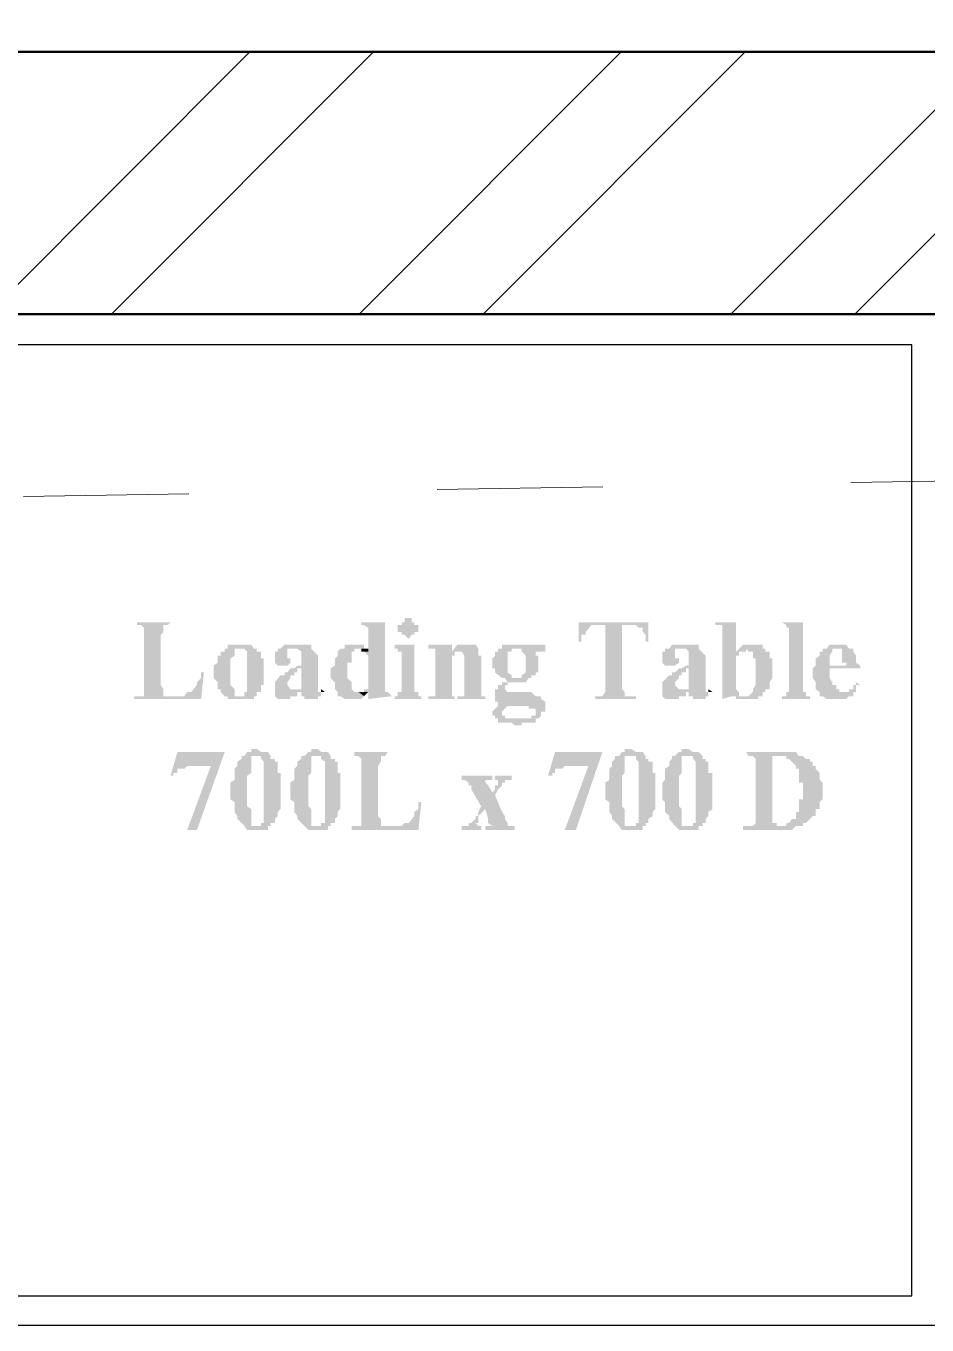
# Model space of a CAD drawing. Header units: millimetres. Extents: x 68727 to 319899, y -4876 to 265722.
# Drawn here: x 310924 to 311577, y 113485 to 114426 of the extents above; entities that cross this region are included whole.
import ezdxf

# ---------------------------------------------------------------- set-up
doc = ezdxf.new("R2010")
doc.units = ezdxf.units.MM
doc.linetypes.add('ACAD_ISO03W100', pattern=[30, 12, -18])
doc.linetypes.add('HIDDEN', pattern=[9.525, 6.35, -3.175])
doc.layers.add('glass', color=151, linetype='Continuous')
for name, color, linetype, lineweight in [('HACH', 252, 'Continuous', 13), ('LS_DR_Plan Beam', 9, 'HIDDEN', 0), ('LS_DR_Wall', 7, 'Continuous', 35)]:
    doc.layers.add(name, color=color, linetype=linetype, lineweight=lineweight)

# ---------------------------------------------------------------- blocks, each defined once
blk = doc.blocks.new('kitchen')
at = {"layer": 'glass', "linetype": 'Continuous', "lineweight": -3}
for points in [[(-109.664, 53.5), (-109.7, 53.465), (-109.753, 53.465), (-109.753, 53.377), (-109.788, 53.342), (-109.788, 52.707), (-109.753, 52.654), (-109.753, 52.565), (-110, 52.565), (-110, 53.43), (-110.035, 53.465), (-110.088, 53.465), (-110.088, 53.5), (-109.664, 53.5)], [(-106.86, 52.565), (-107.16, 52.53), (-107.16, 52.618), (-107.213, 52.618), (-107.213, 52.654), (-107.16, 52.654), (-107.16, 53.077), (-107.213, 53.13), (-107.16, 53.13), (-107.16, 53.43), (-107.213, 53.465), (-107.248, 53.465), (-107.248, 53.5), (-106.948, 53.5), (-106.948, 52.618), (-106.913, 52.618), (-106.86, 52.565)], [(-106.525, 53.377), (-106.578, 53.377), (-106.578, 53.342), (-106.613, 53.342), (-106.648, 53.289), (-106.701, 53.342), (-106.736, 53.342), (-106.736, 53.377), (-106.789, 53.377), (-106.789, 53.465), (-106.736, 53.465), (-106.736, 53.5), (-106.701, 53.5), (-106.701, 53.553), (-106.613, 53.553), (-106.613, 53.5), (-106.578, 53.5), (-106.578, 53.465), (-106.525, 53.465), (-106.525, 53.377)], [(-103.614, 53.5), (-103.861, 53.465), (-104.337, 53.465), (-104.408, 53.377), (-104.408, 53.342), (-104.461, 53.342), (-104.461, 53.253), (-104.496, 53.253), (-104.496, 53.5), (-103.614, 53.5)], [(-103.773, 52.53), (-104.285, 52.53), (-104.285, 52.565), (-104.196, 52.565), (-104.161, 52.618), (-104.161, 53.465), (-103.949, 53.465), (-103.949, 52.654), (-103.914, 52.618), (-103.914, 52.565), (-103.773, 52.565), (-103.773, 52.53)], [(-103.614, 53.253), (-103.65, 53.253), (-103.65, 53.342), (-103.685, 53.377), (-103.685, 53.43), (-103.738, 53.43), (-103.773, 53.465), (-103.861, 53.465), (-103.614, 53.5), (-103.614, 53.253)], [(-102.468, 52.565), (-102.556, 52.565), (-102.679, 52.53), (-102.679, 53.465), (-102.768, 53.465), (-102.768, 53.5), (-102.503, 53.5), (-102.503, 53.13), (-102.468, 53.13), (-102.468, 53.077), (-102.503, 53.077), (-102.503, 52.654), (-102.468, 52.618), (-102.468, 52.565)], [(-101.568, 52.53), (-101.921, 52.53), (-101.921, 52.565), (-101.868, 52.565), (-101.868, 52.618), (-101.833, 52.618), (-101.833, 53.43), (-101.868, 53.43), (-101.868, 53.465), (-101.921, 53.5), (-101.656, 53.5), (-101.656, 52.618), (-101.621, 52.618), (-101.621, 52.565), (-101.568, 52.565), (-101.568, 52.53)], [(-108.853, 52.565), (-108.977, 52.565), (-109.029, 52.618), (-109.029, 52.654), (-109.065, 52.654), (-109.065, 52.742), (-109.118, 52.795), (-109.118, 52.953), (-109.065, 52.989), (-109.065, 53.077), (-109.029, 53.077), (-109.029, 53.13), (-108.977, 53.13), (-108.977, 53.165), (-108.853, 53.165), (-108.853, 53.077), (-108.906, 53.042), (-108.906, 52.707), (-108.853, 52.654), (-108.853, 52.565)], [(-108.483, 52.707), (-108.518, 52.707), (-108.518, 52.618), (-108.571, 52.618), (-108.571, 52.565), (-108.606, 52.565), (-108.606, 52.53), (-108.941, 52.53), (-108.941, 52.565), (-108.73, 52.565), (-108.73, 52.618), (-108.694, 52.618), (-108.694, 53.13), (-108.73, 53.165), (-108.941, 53.165), (-108.941, 53.218), (-108.641, 53.218), (-108.606, 53.165), (-108.571, 53.165), (-108.571, 53.13), (-108.518, 53.13), (-108.518, 53.042), (-108.483, 53.042), (-108.483, 52.707)], [(-108.147, 52.989), (-108.183, 52.953), (-108.306, 52.953), (-108.342, 52.989), (-108.342, 53.13), (-108.306, 53.13), (-108.306, 53.165), (-108.183, 53.165), (-108.183, 53.042), (-108.147, 53.042), (-108.147, 52.989)], [(-107.795, 52.654), (-108.006, 52.654), (-108.006, 52.918), (-108.095, 52.918), (-108.059, 52.953), (-108.006, 52.953), (-108.006, 53.13), (-108.059, 53.165), (-108.271, 53.165), (-108.218, 53.218), (-107.883, 53.218), (-107.883, 53.165), (-107.795, 53.077), (-107.795, 52.654)], [(-107.213, 52.565), (-107.248, 52.53), (-107.46, 52.53), (-107.512, 52.565), (-107.548, 52.565), (-107.548, 52.618), (-107.583, 52.654), (-107.583, 52.742), (-107.636, 52.795), (-107.636, 52.918), (-107.583, 52.953), (-107.583, 53.042), (-107.548, 53.077), (-107.548, 53.13), (-107.512, 53.165), (-107.46, 53.165), (-107.46, 53.218), (-107.213, 53.218), (-107.213, 53.165), (-107.336, 53.165), (-107.336, 53.13), (-107.371, 53.13), (-107.371, 52.989), (-107.424, 52.989), (-107.424, 52.795), (-107.371, 52.742), (-107.371, 52.654), (-107.336, 52.618), (-107.283, 52.618), (-107.213, 52.565)], [(-107.16, 53.13), (-107.248, 53.13), (-107.248, 53.165), (-107.16, 53.165), (-107.16, 53.13)], [(-106.489, 52.53), (-106.825, 52.53), (-106.825, 52.565), (-106.789, 52.565), (-106.789, 52.618), (-106.736, 52.618), (-106.736, 53.13), (-106.789, 53.13), (-106.789, 53.165), (-106.825, 53.165), (-106.825, 53.218), (-106.578, 53.218), (-106.578, 52.618), (-106.525, 52.618), (-106.525, 52.565), (-106.489, 52.565), (-106.489, 52.53)], [(-106.066, 52.53), (-106.401, 52.53), (-106.401, 52.565), (-106.313, 52.565), (-106.313, 53.165), (-106.401, 53.165), (-106.401, 53.218), (-106.101, 53.218), (-106.101, 53.13), (-106.066, 53.13), (-106.066, 53.077), (-106.101, 53.077), (-106.101, 52.565), (-106.066, 52.565), (-106.066, 52.53)], [(-105.678, 52.53), (-106.031, 52.53), (-106.031, 52.565), (-105.943, 52.565), (-105.943, 53.077), (-105.978, 53.13), (-106.101, 53.13), (-106.031, 53.218), (-105.802, 53.218), (-105.766, 53.165), (-105.766, 53.077), (-105.731, 53.077), (-105.731, 52.565), (-105.678, 52.565), (-105.678, 52.53)], [(-105.131, 52.795), (-105.167, 52.742), (-105.396, 52.742), (-105.431, 52.795), (-105.466, 52.795), (-105.555, 52.865), (-105.555, 52.918), (-105.59, 52.918), (-105.59, 53.042), (-105.555, 53.077), (-105.555, 53.13), (-105.519, 53.13), (-105.519, 53.165), (-105.466, 53.165), (-105.466, 53.218), (-105.308, 53.165), (-105.343, 53.165), (-105.343, 53.13), (-105.396, 53.13), (-105.396, 52.865), (-105.343, 52.83), (-105.343, 52.795), (-105.131, 52.795)], [(-104.92, 53.13), (-105.043, 53.13), (-105.043, 53.077), (-105.008, 53.077), (-105.008, 52.865), (-105.043, 52.865), (-105.043, 52.83), (-105.096, 52.83), (-105.096, 52.795), (-105.219, 52.795), (-105.219, 52.83), (-105.167, 52.865), (-105.167, 53.077), (-105.219, 53.13), (-105.219, 53.165), (-105.308, 53.165), (-105.466, 53.218), (-104.92, 53.218), (-104.92, 53.13)], [(-103.226, 52.989), (-103.279, 52.953), (-103.403, 52.953), (-103.438, 52.989), (-103.438, 53.13), (-103.403, 53.13), (-103.403, 53.165), (-103.279, 53.165), (-103.279, 53.042), (-103.226, 53.042), (-103.226, 52.989)], [(-102.891, 52.654), (-103.103, 52.654), (-103.103, 52.918), (-103.191, 52.918), (-103.138, 52.953), (-103.103, 52.953), (-103.103, 53.13), (-103.138, 53.165), (-103.35, 53.165), (-103.314, 53.218), (-102.979, 53.218), (-102.979, 53.165), (-102.891, 53.077), (-102.891, 52.654)], [(-102.168, 53.165), (-102.38, 53.165), (-102.38, 53.13), (-102.503, 53.13), (-102.415, 53.218), (-102.168, 53.218), (-102.168, 53.165)], [(-102.044, 52.795), (-102.08, 52.742), (-102.08, 52.654), (-102.133, 52.654), (-102.133, 52.618), (-102.168, 52.618), (-102.168, 52.565), (-102.344, 52.565), (-102.291, 52.618), (-102.291, 52.654), (-102.256, 52.707), (-102.256, 53.042), (-102.291, 53.042), (-102.291, 53.13), (-102.344, 53.13), (-102.38, 53.165), (-102.133, 53.165), (-102.133, 53.13), (-102.08, 53.13), (-102.08, 53.042), (-102.044, 53.042), (-102.044, 52.795)], [(-100.933, 52.918), (-101.321, 52.918), (-101.321, 52.795), (-101.286, 52.742), (-101.286, 52.707), (-101.233, 52.707), (-101.233, 52.654), (-101.198, 52.654), (-101.198, 52.618), (-101.445, 52.618), (-101.498, 52.654), (-101.498, 52.742), (-101.533, 52.795), (-101.533, 52.918), (-101.498, 52.953), (-101.498, 53.042), (-101.445, 53.077), (-101.445, 53.13), (-101.409, 53.13), (-101.409, 53.165), (-101.357, 53.165), (-101.321, 53.218), (-101.11, 53.218), (-101.074, 53.165), (-101.286, 53.165), (-101.286, 53.13), (-101.321, 53.077), (-101.321, 52.953), (-100.933, 52.953), (-100.933, 52.918)], [(-100.933, 52.953), (-101.11, 52.953), (-101.11, 52.989), (-101.162, 52.989), (-101.162, 53.165), (-101.021, 53.165), (-101.021, 53.13), (-100.986, 53.077), (-100.986, 52.989), (-100.933, 52.953)], [(-107.759, 52.565), (-107.795, 52.565), (-107.795, 52.53), (-107.971, 52.53), (-107.971, 52.565), (-108.006, 52.565), (-108.006, 52.618), (-108.342, 52.618), (-108.342, 52.742), (-108.271, 52.83), (-108.218, 52.83), (-108.218, 52.865), (-108.183, 52.865), (-108.147, 52.918), (-108.059, 52.918), (-108.059, 52.865), (-108.095, 52.865), (-108.095, 52.83), (-108.147, 52.83), (-108.147, 52.795), (-108.183, 52.742), (-108.183, 52.707), (-108.147, 52.654), (-107.795, 52.654), (-107.795, 52.618), (-107.759, 52.618), (-107.759, 52.565)], [(-102.856, 52.565), (-102.891, 52.565), (-102.891, 52.53), (-103.05, 52.53), (-103.05, 52.565), (-103.103, 52.565), (-103.103, 52.618), (-103.438, 52.618), (-103.438, 52.742), (-103.35, 52.83), (-103.314, 52.83), (-103.314, 52.865), (-103.279, 52.865), (-103.226, 52.918), (-103.138, 52.918), (-103.138, 52.865), (-103.191, 52.865), (-103.191, 52.83), (-103.226, 52.83), (-103.226, 52.795), (-103.279, 52.742), (-103.279, 52.707), (-103.226, 52.654), (-102.891, 52.654), (-102.891, 52.618), (-102.856, 52.618), (-102.856, 52.565)], [(-109.241, 52.865), (-109.276, 52.53), (-110.123, 52.53), (-110.123, 52.565), (-109.488, 52.565), (-109.453, 52.618), (-109.4, 52.618), (-109.329, 52.707), (-109.329, 52.742), (-109.276, 52.795), (-109.276, 52.865), (-109.241, 52.865)], [(-108.059, 52.565), (-108.147, 52.565), (-108.147, 52.53), (-108.306, 52.53), (-108.342, 52.565), (-108.342, 52.618), (-108.059, 52.618), (-108.059, 52.565)], [(-107.707, 52.618), (-107.759, 52.618), (-107.759, 52.654), (-107.707, 52.618)], [(-107.16, 52.618), (-107.213, 52.565), (-107.283, 52.618), (-107.16, 52.618)], [(-104.92, 52.371), (-104.972, 52.371), (-104.972, 52.318), (-105.008, 52.283), (-105.043, 52.283), (-105.043, 52.23), (-105.219, 52.23), (-105.219, 52.195), (-105.308, 52.195), (-105.343, 52.23), (-105.519, 52.23), (-105.255, 52.283), (-105.096, 52.283), (-105.096, 52.318), (-105.043, 52.318), (-105.043, 52.407), (-105.131, 52.407), (-105.131, 52.442), (-105.519, 52.442), (-105.519, 52.495), (-105.555, 52.495), (-105.555, 52.654), (-105.519, 52.654), (-105.519, 52.707), (-105.466, 52.707), (-105.466, 52.742), (-105.396, 52.742), (-105.396, 52.707), (-105.431, 52.707), (-105.431, 52.654), (-105.396, 52.618), (-105.096, 52.618), (-105.043, 52.565), (-104.972, 52.565), (-104.972, 52.53), (-104.92, 52.495), (-104.92, 52.371)], [(-103.138, 52.565), (-103.226, 52.565), (-103.226, 52.53), (-103.403, 52.53), (-103.438, 52.565), (-103.438, 52.618), (-103.138, 52.618), (-103.138, 52.565)], [(-102.803, 52.618), (-102.856, 52.618), (-102.856, 52.654), (-102.803, 52.618)], [(-100.933, 52.707), (-100.986, 52.707), (-100.986, 52.618), (-101.021, 52.618), (-101.021, 52.565), (-101.074, 52.565), (-101.11, 52.53), (-101.357, 52.53), (-101.409, 52.565), (-101.445, 52.565), (-101.445, 52.618), (-101.074, 52.618), (-101.074, 52.654), (-101.021, 52.654), (-101.021, 52.707), (-100.986, 52.707), (-100.986, 52.742), (-100.933, 52.707)], [(-105.255, 52.283), (-105.519, 52.23), (-105.519, 52.283), (-105.555, 52.283), (-105.555, 52.318), (-105.59, 52.318), (-105.59, 52.371), (-105.519, 52.442), (-105.396, 52.442), (-105.466, 52.371), (-105.466, 52.318), (-105.431, 52.318), (-105.431, 52.283), (-105.255, 52.283)], [(-102.221, 52.53), (-102.503, 52.53), (-102.503, 52.565), (-102.221, 52.565), (-102.221, 52.53)], [(-108.977, 51.86), (-109.153, 51.683), (-109.453, 51.683), (-109.488, 51.648), (-109.576, 51.648), (-109.576, 51.595), (-109.629, 51.595), (-109.629, 51.56), (-109.664, 51.56), (-109.576, 51.86), (-108.977, 51.86)], [(-108.977, 51.86), (-109.329, 50.872), (-109.453, 50.872), (-109.153, 51.683), (-108.977, 51.86)], [(-108.43, 51.86), (-108.571, 51.807), (-108.641, 51.807), (-108.641, 51.595), (-108.694, 51.56), (-108.694, 51.172), (-108.641, 51.137), (-108.641, 50.925), (-108.73, 50.925), (-108.818, 51.013), (-108.818, 51.048), (-108.853, 51.101), (-108.853, 51.225), (-108.906, 51.26), (-108.906, 51.472), (-108.853, 51.507), (-108.853, 51.648), (-108.818, 51.683), (-108.818, 51.736), (-108.765, 51.772), (-108.765, 51.807), (-108.73, 51.807), (-108.694, 51.86), (-108.641, 51.86), (-108.641, 51.895), (-108.571, 51.895), (-108.518, 51.86), (-108.43, 51.86)], [(-108.271, 51.137), (-108.306, 51.101), (-108.306, 51.048), (-108.342, 51.013), (-108.342, 50.96), (-108.394, 50.96), (-108.394, 50.925), (-108.43, 50.925), (-108.43, 50.872), (-108.694, 50.872), (-108.73, 50.925), (-108.518, 50.925), (-108.518, 50.96), (-108.483, 50.96), (-108.483, 51.736), (-108.518, 51.772), (-108.518, 51.807), (-108.571, 51.807), (-108.43, 51.86), (-108.394, 51.807), (-108.394, 51.772), (-108.342, 51.772), (-108.342, 51.736), (-108.306, 51.736), (-108.306, 51.595), (-108.271, 51.595), (-108.271, 51.137)], [(-107.671, 51.86), (-107.795, 51.807), (-107.883, 51.807), (-107.883, 51.595), (-107.918, 51.56), (-107.918, 51.172), (-107.883, 51.137), (-107.883, 50.925), (-107.971, 50.925), (-108.059, 51.013), (-108.059, 51.048), (-108.095, 51.101), (-108.095, 51.225), (-108.147, 51.26), (-108.147, 51.472), (-108.095, 51.507), (-108.095, 51.648), (-108.059, 51.683), (-108.059, 51.736), (-108.006, 51.772), (-108.006, 51.807), (-107.971, 51.807), (-107.918, 51.86), (-107.883, 51.86), (-107.883, 51.895), (-107.795, 51.895), (-107.759, 51.86), (-107.671, 51.86)], [(-107.512, 51.137), (-107.548, 51.101), (-107.548, 51.048), (-107.583, 51.013), (-107.583, 50.96), (-107.636, 50.96), (-107.636, 50.925), (-107.671, 50.925), (-107.671, 50.872), (-107.918, 50.872), (-107.971, 50.925), (-107.759, 50.925), (-107.759, 50.96), (-107.707, 50.96), (-107.707, 51.736), (-107.759, 51.772), (-107.759, 51.807), (-107.795, 51.807), (-107.671, 51.86), (-107.636, 51.807), (-107.636, 51.772), (-107.583, 51.772), (-107.583, 51.736), (-107.548, 51.736), (-107.548, 51.595), (-107.512, 51.595), (-107.512, 51.137)], [(-106.913, 51.86), (-106.948, 51.807), (-107.001, 51.807), (-107.001, 51.736), (-107.036, 51.683), (-107.036, 51.048), (-107.001, 51.013), (-107.001, 50.925), (-107.248, 50.925), (-107.248, 51.772), (-107.283, 51.807), (-107.336, 51.807), (-107.336, 51.86), (-106.913, 51.86)], [(-104.196, 51.86), (-104.373, 51.683), (-104.673, 51.683), (-104.708, 51.648), (-104.796, 51.648), (-104.796, 51.595), (-104.831, 51.595), (-104.831, 51.56), (-104.884, 51.56), (-104.796, 51.86), (-104.196, 51.86)], [(-104.196, 51.86), (-104.532, 50.872), (-104.673, 50.872), (-104.373, 51.683), (-104.196, 51.86)], [(-103.685, 51.86), (-103.826, 51.807), (-103.914, 51.807), (-103.914, 51.595), (-103.949, 51.56), (-103.949, 51.172), (-103.914, 51.137), (-103.914, 50.925), (-103.985, 50.925), (-104.073, 51.013), (-104.073, 51.048), (-104.108, 51.101), (-104.108, 51.225), (-104.161, 51.26), (-104.161, 51.472), (-104.108, 51.507), (-104.108, 51.648), (-104.073, 51.683), (-104.073, 51.736), (-104.038, 51.772), (-104.038, 51.807), (-103.985, 51.807), (-103.949, 51.86), (-103.914, 51.86), (-103.914, 51.895), (-103.826, 51.895), (-103.773, 51.86), (-103.685, 51.86)], [(-103.526, 51.137), (-103.561, 51.101), (-103.561, 51.048), (-103.614, 51.013), (-103.614, 50.96), (-103.65, 50.96), (-103.65, 50.925), (-103.685, 50.925), (-103.685, 50.872), (-103.949, 50.872), (-103.985, 50.925), (-103.773, 50.925), (-103.773, 50.96), (-103.738, 50.96), (-103.738, 51.736), (-103.773, 51.772), (-103.773, 51.807), (-103.826, 51.807), (-103.685, 51.86), (-103.65, 51.807), (-103.65, 51.772), (-103.614, 51.772), (-103.614, 51.736), (-103.561, 51.736), (-103.561, 51.595), (-103.526, 51.595), (-103.526, 51.137)], [(-102.979, 51.86), (-103.103, 51.807), (-103.191, 51.807), (-103.191, 51.595), (-103.226, 51.56), (-103.226, 51.172), (-103.191, 51.137), (-103.191, 50.925), (-103.279, 50.925), (-103.35, 51.013), (-103.35, 51.048), (-103.403, 51.101), (-103.403, 51.225), (-103.438, 51.26), (-103.438, 51.472), (-103.403, 51.507), (-103.403, 51.648), (-103.35, 51.683), (-103.35, 51.736), (-103.314, 51.772), (-103.314, 51.807), (-103.279, 51.807), (-103.226, 51.86), (-103.191, 51.86), (-103.191, 51.895), (-103.103, 51.895), (-103.05, 51.86), (-102.979, 51.86)], [(-102.803, 51.137), (-102.856, 51.101), (-102.856, 51.048), (-102.891, 51.013), (-102.891, 50.96), (-102.926, 50.96), (-102.926, 50.925), (-102.979, 50.925), (-102.979, 50.872), (-103.226, 50.872), (-103.279, 50.925), (-103.05, 50.925), (-103.05, 50.96), (-103.015, 50.96), (-103.015, 51.736), (-103.05, 51.772), (-103.05, 51.807), (-103.103, 51.807), (-102.979, 51.86), (-102.926, 51.807), (-102.926, 51.772), (-102.891, 51.772), (-102.891, 51.736), (-102.856, 51.736), (-102.856, 51.595), (-102.803, 51.595), (-102.803, 51.137)], [(-101.745, 50.925), (-101.797, 50.872), (-102.415, 50.872), (-102.415, 50.925), (-102.291, 50.925), (-102.256, 50.96), (-102.256, 51.772), (-102.291, 51.807), (-102.044, 51.807), (-102.044, 50.96), (-101.992, 50.96), (-101.992, 50.925), (-101.745, 50.925)], [(-101.409, 51.26), (-101.445, 51.225), (-101.445, 51.137), (-101.498, 51.137), (-101.498, 51.048), (-101.533, 51.048), (-101.621, 50.96), (-101.656, 50.96), (-101.656, 50.925), (-101.868, 50.925), (-101.868, 50.96), (-101.833, 50.96), (-101.797, 51.013), (-101.745, 51.013), (-101.745, 51.101), (-101.709, 51.101), (-101.709, 51.26), (-101.656, 51.26), (-101.656, 51.472), (-101.709, 51.472), (-101.709, 51.648), (-101.745, 51.648), (-101.745, 51.683), (-101.833, 51.772), (-101.868, 51.772), (-101.868, 51.807), (-102.344, 51.807), (-102.38, 51.86), (-101.745, 51.86), (-101.709, 51.807), (-101.656, 51.807), (-101.621, 51.772), (-101.568, 51.772), (-101.568, 51.736), (-101.533, 51.736), (-101.533, 51.683), (-101.498, 51.683), (-101.498, 51.648), (-101.445, 51.595), (-101.445, 51.507), (-101.409, 51.472), (-101.409, 51.26)], [(-105.308, 50.872), (-105.678, 50.872), (-105.678, 50.925), (-105.59, 50.925), (-105.643, 50.96), (-105.643, 51.013), (-105.678, 51.137), (-105.731, 51.172), (-105.854, 51.384), (-105.854, 51.437), (-105.89, 51.437), (-105.89, 51.472), (-105.943, 51.507), (-105.978, 51.507), (-105.978, 51.56), (-105.59, 51.56), (-105.59, 51.507), (-105.678, 51.507), (-105.678, 51.472), (-105.643, 51.437), (-105.59, 51.348), (-105.555, 51.313), (-105.466, 51.101), (-105.431, 51.048), (-105.431, 51.013), (-105.396, 50.96), (-105.396, 50.925), (-105.308, 50.925), (-105.308, 50.872)], [(-105.343, 51.507), (-105.431, 51.507), (-105.431, 51.472), (-105.466, 51.472), (-105.466, 51.437), (-105.519, 51.384), (-105.555, 51.313), (-105.59, 51.348), (-105.555, 51.384), (-105.555, 51.437), (-105.519, 51.437), (-105.519, 51.507), (-105.555, 51.507), (-105.555, 51.56), (-105.343, 51.56), (-105.343, 51.507)], [(-106.489, 51.225), (-106.525, 50.872), (-107.371, 50.872), (-107.371, 50.925), (-106.736, 50.925), (-106.701, 50.96), (-106.648, 50.96), (-106.578, 51.048), (-106.578, 51.101), (-106.525, 51.137), (-106.525, 51.225), (-106.489, 51.225)], [(-105.678, 51.137), (-105.766, 51.048), (-105.766, 50.96), (-105.802, 50.96), (-105.766, 50.925), (-105.731, 50.925), (-105.731, 50.872), (-105.978, 50.872), (-105.978, 50.925), (-105.89, 50.925), (-105.89, 50.96), (-105.854, 50.96), (-105.802, 51.013), (-105.802, 51.048), (-105.766, 51.048), (-105.766, 51.101), (-105.731, 51.172), (-105.678, 51.137)]]:
    blk.add_hatch(color=256, dxfattribs=at).paths.add_polyline_path(points)
at = {"layer": 'glass', "lineweight": -3}
for p, q in [((-99.892, 57.398), (-112.681, 57.398)), ((-100.281, 57.01), (-112.293, 57.01)), ((-100.281, 44.981), (-100.281, 57.01)), ((-112.293, 44.981), (-100.281, 44.981)), ((-112.681, 44.61), (-99.892, 44.61))]:
    blk.add_line(p, q, dxfattribs=at)

msp = doc.modelspace()

# ---------------------------------------------------------------- hatches: boundary and pattern name
at = {"layer": 'HACH'}
h = msp.add_hatch(dxfattribs=at)
h.set_pattern_fill('ANSI32', color=256, scale=20)
h.set_pattern_definition([(45, (-526060.14, -97174.19), (-134.70384, 134.70384), []), (45, (-525970.34, -97174.19), (-134.70384, 134.70384), [])])
h.paths.add_polyline_path([(312841.94, 114407.55), (309249.94, 114407.55), (309249.94, 114217.55), (312841.94, 114217.55)])

# ---------------------------------------------------------------- linework, layer by layer
at = {"layer": 'LS_DR_Plan Beam', "linetype": 'ACAD_ISO03W100', "ltscale": 10, "transparency": 33554508}
msp.add_line((312841.94, 114117.55), (309249.94, 114057.55), dxfattribs=at)
at = {"layer": 'LS_DR_Wall', "lineweight": 50, "ltscale": 0.25}
msp.add_lwpolyline([(306873.94, 114407.55), (313473.94, 114407.55), (313473.94, 117239.55), (302897.92, 117239.55), (302897.92, 114407.55), (305107.94, 114407.55)], dxfattribs=at)
msp.add_lwpolyline([(313451.94, 114407.55), (313473.94, 114407.55), (313473.94, 117089.55), (313703.94, 117089.55), (313703.94, 117239.55), (313283.94, 117239.55), (313283.94, 114407.55), (308639.94, 114407.55), (308639.94, 114057.55), (309249.94, 114057.55), (309249.94, 114217.55), (312841.94, 114217.55), (312841.94, 114057.55), (313451.94, 114057.55), (313451.94, 114217.55), (313451.94, 114217.55)], close=True, dxfattribs=at)

# ---------------------------------------------------------------- block references
at = {"xscale": 57.26691736061191, "yscale": 57.26691736061191, "zscale": 57.26691736061191}
msp.add_blockref('kitchen', (317308.94, 110930.55), dxfattribs=at)

doc.saveas('drawing.dxf')
